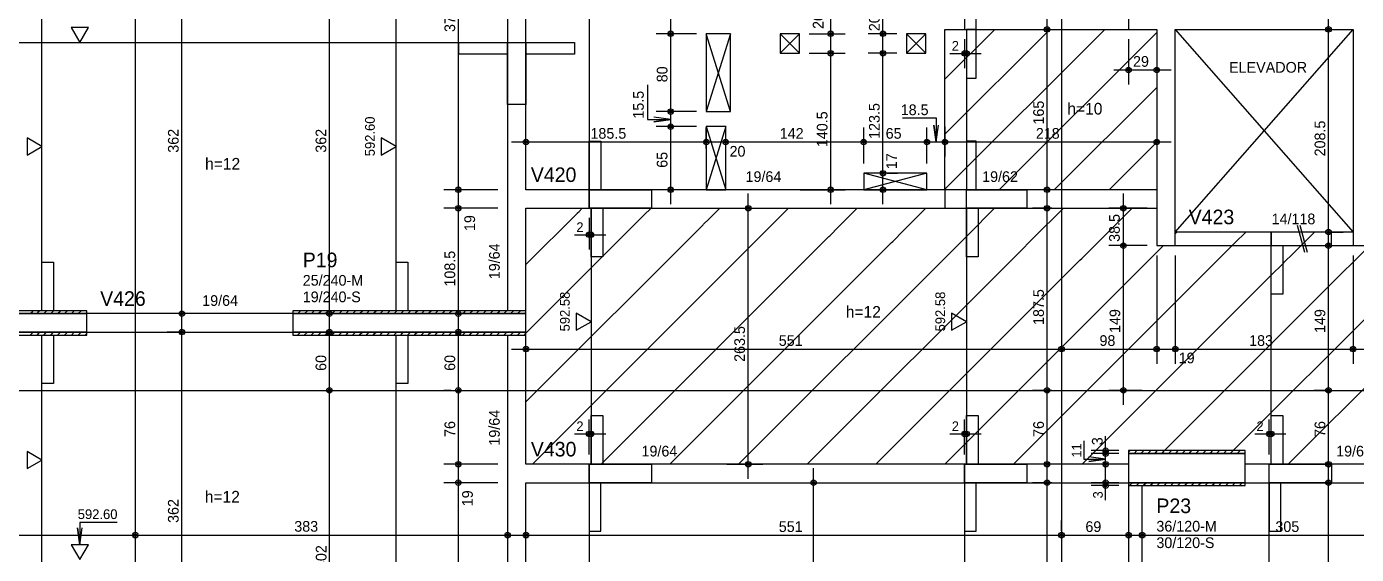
# Model space of a CAD drawing. Header units: metres. Extents: x 310 to 5592, y 1610 to 4022.
# Drawn here: x 1037 to 2405, y 2438 to 2982 of the extents above; entities that cross this region are included whole.
import ezdxf

# ---------------------------------------------------------------- set-up
doc = ezdxf.new("R2010")
doc.units = ezdxf.units.M
for name, color, linetype in [('MTH-224', 4, 'Continuous'), ('MTH-230', 1, 'Continuous'), ('MTH-COTAS7', 31, 'Continuous'), ('MTH-DIM-PILAR', 3, 'Continuous'), ('MTH-DIM-VIGA', 3, 'Continuous'), ('MTH-EIXO-214', 4, 'Continuous'), ('MTH-FACE-VIGA', 7, 'Continuous'), ('MTH-LINHA-SEÇÃO', 16, 'Continuous'), ('MTH-PILAR-SEGUE', 5, 'Continuous'), ('MTH-SIMB_COTA', 3, 'Continuous'), ('MTH-TIT1-VIGA', 5, 'Continuous'), ('MTH-TRACEJADO-216', 1, 'Continuous'), ('MTH-TXT', 4, 'Continuous'), ('MTH-TXT-NEGRITO', 5, 'Continuous'), ('MTH-TXT-NOTAS', 3, 'Continuous'), ('MTH-VIGA-INVERTIDA', 7, 'Continuous')]:
    doc.layers.add(name, color=color, linetype=linetype)

msp = doc.modelspace()

# ---------------------------------------------------------------- linework, layer by layer
at = {"layer": 'MTH-224', "linetype": 'Continuous'}
for points in [[(1082.560302, 2980.528979), (1091.393306, 2965.230509), (1100.22543, 2980.528979), (1082.560302, 2980.528979)], [(1037.096563, 2849.268351), (1052.395033, 2858.101354), (1037.096563, 2866.933478), (1037.096563, 2849.268351)], [(1401.640715, 2849.268351), (1416.939185, 2858.101354), (1401.640715, 2866.933478), (1401.640715, 2849.268351)], [(1602.21209, 2668.995559), (1617.51056, 2677.828562), (1602.21209, 2686.660687), (1602.21209, 2668.995559)], [(1988.475646, 2668.995559), (2003.774116, 2677.828562), (1988.475646, 2686.660687), (1988.475646, 2668.995559)], [(1037.096563, 2526.651687), (1052.395033, 2535.484691), (1037.096563, 2544.316815), (1037.096563, 2526.651687)], [(1082.560302, 2448.289964), (1091.393306, 2432.991494), (1100.22543, 2448.289964), (1082.560302, 2448.289964)]]:
    msp.add_lwpolyline(points, dxfattribs=at)
at = {"layer": 'MTH-230', "linetype": 'Continuous'}
for p, q in [((1761.01056, 2894.1355), (1736.01056, 2974.1355)), ((1761.01056, 2974.1355), (1736.01056, 2894.1355)), ((1832.011365, 2954.1355), (1812.011365, 2974.1355)), ((1832.011365, 2974.1355), (1812.011365, 2954.1355)), ((1962.011365, 2954.1355), (1942.011365, 2974.1355)), ((1962.011365, 2974.1355), (1942.011365, 2954.1355)), ((2218.511368, 2770.135472), (2401.511368, 2978.6355)), ((2218.511368, 2978.6355), (2401.511368, 2770.135472)), ((1756.01056, 2878.6355), (1736.01056, 2813.6355)), ((1736.01056, 2878.6355), (1756.01056, 2813.6355)), ((1963.012277, 2813.6355), (1898.01056, 2830.635501)), ((1963.012277, 2830.635501), (1898.01056, 2813.6355))]:
    msp.add_line(p, q, dxfattribs=at)
at = {"layer": 'MTH-COTAS7', "linetype": 'Continuous'}
for p, q in [((1480.939185, 2798.635501), (1480.939185, 3206.135501)), ((1196.416793, 2671.135501), (1196.416793, 3063.1355)), ((1348.322552, 2671.135501), (1348.322552, 3063.1355)), ((2086.713494, 2963.635492), (2086.713494, 3012.635497)), ((1699.377113, 2879.1355), (1699.377113, 2989.1355)), ((1864.039632, 2939.1355), (1864.039632, 2989.1355)), ((1917.724131, 2939.1355), (1917.724131, 2989.1355)), ((2086.713494, 2798.635501), (2086.713494, 2993.635492)), ((2376.242873, 2755.13551), (2376.242873, 2993.6355)), ((1726.01056, 2974.1355), (1684.377113, 2974.1355)), ((1842.011365, 2974.1355), (1879.039632, 2974.1355)), ((1932.011365, 2974.1355), (1902.724131, 2974.1355)), ((2376.413743, 2978.6355), (2391.242873, 2978.6355)), ((1864.039632, 2798.635501), (1864.039632, 2969.1355)), ((1917.724131, 2815.635501), (1917.724131, 2969.1355)), ((2001.774116, 2968.635492), (2001.774116, 2938.878151)), ((2003.774116, 2968.635492), (2003.774116, 2938.878151)), ((2170.511366, 2968.635492), (2170.511366, 2921.927565)), ((2199.511367, 2968.635497), (2199.511367, 2921.927565)), ((1842.011365, 2954.1355), (1879.039632, 2954.1355)), ((1842.011365, 2954.1355), (1879.039632, 2954.1355)), ((1932.011365, 2954.1355), (1902.724131, 2954.1355)), ((1932.011365, 2954.1355), (1902.724131, 2954.1355)), ((1986.774116, 2953.878151), (2018.774116, 2953.878151)), ((2155.511366, 2936.927565), (2214.511367, 2936.927565)), ((1699.377113, 2863.6355), (1699.377113, 2909.1355)), ((1726.01056, 2894.1355), (1684.377113, 2894.1355)), ((1726.01056, 2894.1355), (1684.377113, 2894.1355)), ((1699.377113, 2798.6355), (1699.377113, 2893.6355)), ((1550.51056, 2867.054335), (1550.51056, 2877.849414)), ((1726.01056, 2878.6355), (1684.377113, 2878.6355)), ((1726.01056, 2878.6355), (1684.377113, 2878.6355)), ((1736.01056, 2856.1355), (1736.01056, 2877.849414)), ((1736.01056, 2856.1355), (1736.01056, 2877.849414)), ((1756.01056, 2863.613104), (1756.01056, 2877.849414)), ((1756.01056, 2856.1355), (1756.01056, 2877.849414)), ((1898.01056, 2840.635501), (1898.01056, 2877.849414)), ((1898.01056, 2840.635501), (1898.01056, 2877.849414)), ((1963.012277, 2840.635501), (1963.012277, 2877.849414)), ((1963.012277, 2840.635501), (1963.012277, 2877.849414)), ((1981.511406, 2878.491579), (1981.511406, 2847.849414)), ((1535.51056, 2862.849414), (1751.01056, 2862.849414)), ((1721.01056, 2862.849414), (1771.01056, 2862.849414)), ((1741.01056, 2862.849414), (1913.01056, 2862.849414)), ((1883.01056, 2862.849414), (1978.012277, 2862.849414)), ((1948.012277, 2862.849414), (1996.511406, 2862.849414)), ((1966.511406, 2862.849414), (2214.511367, 2862.849414)), ((1981.511406, 2868.491579), (1981.511406, 2847.849414)), ((2199.511367, 2865.777597), (2199.511367, 2847.849414)), ((1917.724131, 2798.635501), (1917.724131, 2845.635501)), ((1480.939185, 2779.635501), (1480.939185, 2828.635501)), ((1922.724131, 2830.635501), (1902.724131, 2830.635501)), ((1922.061515, 2830.635501), (1932.724131, 2830.635501)), ((1521.51056, 2813.635501), (1465.939185, 2813.635501)), ((1521.51056, 2813.635501), (1465.939185, 2813.635501)), ((1480.939185, 2671.1355), (1480.939185, 2809.635501)), ((1726.01056, 2813.6355), (1684.377113, 2813.6355)), ((1779.1324, 2516.13677), (1779.1324, 2809.635501)), ((1832.731595, 2813.635501), (1879.039632, 2813.635501)), ((1920.340572, 2813.635501), (1932.724131, 2813.635501)), ((2105.338991, 2813.635501), (2071.713494, 2813.635501)), ((2086.713494, 2592.135465), (2086.713494, 2809.635501)), ((2165.238982, 2741.135506), (2165.238982, 2809.635501)), ((1521.51056, 2794.635501), (1465.939185, 2794.635501)), ((1521.51056, 2794.635501), (1465.939185, 2794.635501)), ((1781.169911, 2794.635501), (1794.1324, 2794.635501)), ((2091.511366, 2794.635501), (2071.713494, 2794.635501)), ((2189.511367, 2794.635501), (2150.238982, 2794.635501)), ((1615.51056, 2784.635501), (1615.51056, 2752.275238)), ((1617.51056, 2784.635501), (1617.51056, 2752.275238)), ((1600.51056, 2767.275238), (1632.51056, 2767.275238)), ((2165.238982, 2592.135465), (2165.238982, 2771.135506)), ((2374.563442, 2770.13551), (2391.242873, 2770.13551)), ((2376.242873, 2592.135465), (2376.242873, 2771.13551)), ((2189.511367, 2756.135506), (2150.238982, 2756.135506)), ((2189.511367, 2756.135506), (2150.238982, 2756.135506)), ((2375.05945, 2756.13551), (2391.242873, 2756.13551)), ((2199.511367, 2746.135506), (2199.511367, 2634.635497)), ((2199.511367, 2746.135506), (2199.511367, 2634.635497)), ((2218.511367, 2746.135506), (2218.511367, 2634.635497)), ((2218.511367, 2746.135506), (2218.511367, 2634.635497)), ((2401.511367, 2746.135506), (2401.511367, 2634.635497)), ((2401.511367, 2746.135506), (2401.511367, 2634.635497)), ((1194.510963, 2686.135501), (1181.416793, 2686.135501)), ((1196.416793, 2290.135499), (1196.416793, 2682.135501)), ((1320.51056, 2686.135501), (1363.322552, 2686.135501)), ((1348.322552, 2592.135465), (1348.322552, 2682.1355)), ((1490.815599, 2686.1355), (1465.939185, 2686.1355)), ((1480.939185, 2592.135465), (1480.939185, 2682.1355)), ((1194.510963, 2667.135501), (1181.416793, 2667.135501)), ((1320.51056, 2667.1355), (1363.322552, 2667.1355)), ((1486.595651, 2667.1355), (1465.939185, 2667.1355)), ((1535.51056, 2649.635497), (2116.511366, 2649.635497)), ((2086.511366, 2649.635497), (2214.511367, 2649.635497)), ((2184.511367, 2649.635497), (2233.511367, 2649.635497)), ((2203.511367, 2649.635497), (2416.511367, 2649.635497)), ((2386.511367, 2649.635497), (2432.511367, 2649.635497)), ((2402.511367, 2649.635497), (2615.511367, 2649.635497)), ((1348.322552, 2290.135499), (1348.322552, 2622.135465)), ((1480.939185, 2516.13677), (1480.939185, 2622.135465)), ((2086.713494, 2516.13677), (2086.713494, 2622.135465)), ((2376.242873, 2516.13677), (2376.242873, 2622.135465)), ((1332.846962, 2607.135465), (1363.322552, 2607.135465)), ((1332.846962, 2607.135465), (1363.322552, 2607.135465)), ((1473.518035, 2607.135465), (1465.939185, 2607.135465)), ((1473.518035, 2607.135465), (1465.939185, 2607.135465)), ((2091.511366, 2607.135465), (2071.713494, 2607.135465)), ((2091.511366, 2607.135465), (2071.713494, 2607.135465)), ((2184.432037, 2607.135465), (2150.238982, 2607.135465)), ((2376.821208, 2607.135465), (2361.242873, 2607.135465)), ((2376.821208, 2607.135465), (2361.242873, 2607.135465)), ((1615.51056, 2541.13677), (1615.51056, 2577.346098)), ((1617.51056, 2541.13677), (1617.51056, 2577.346098)), ((2001.774116, 2541.13677), (2001.774116, 2577.346098)), ((2003.774116, 2541.13677), (2003.774116, 2577.346098)), ((2315.334396, 2541.13677), (2315.334396, 2577.346098)), ((2317.334396, 2541.13677), (2317.334396, 2577.346098)), ((1600.51056, 2562.346098), (1632.51056, 2562.346098)), ((1986.774116, 2562.346098), (2018.774116, 2562.346098)), ((2146.928333, 2527.13677), (2146.928333, 2560.13677)), ((2300.334396, 2562.346098), (2332.334396, 2562.346098)), ((1480.939185, 2497.13677), (1480.939185, 2546.13677)), ((2160.511366, 2545.13677), (2131.928333, 2545.13677)), ((2146.928333, 2516.13677), (2146.928333, 2557.13677)), ((2160.511366, 2542.13677), (2131.928333, 2542.13677)), ((2160.511366, 2542.13677), (2131.928333, 2542.13677)), ((1521.51056, 2531.13677), (1465.939185, 2531.13677)), ((1521.51056, 2531.13677), (1465.939185, 2531.13677)), ((1480.939185, 2071.135503), (1480.939185, 2527.13677)), ((1757.282443, 2531.13677), (1794.1324, 2531.13677)), ((1846.41773, 2237.135493), (1846.41773, 2527.13677)), ((2091.511366, 2531.13677), (2071.713494, 2531.13677)), ((2086.713494, 2071.135503), (2086.713494, 2527.13677)), ((2160.511366, 2531.13677), (2131.928333, 2531.13677)), ((2146.928333, 2494.13677), (2146.928333, 2527.13677)), ((2383.511364, 2531.13677), (2361.242873, 2531.13677)), ((2376.242873, 2038.143101), (2376.242873, 2527.13677)), ((1521.51056, 2512.13677), (1465.939185, 2512.13677)), ((1521.51056, 2512.13677), (1465.939185, 2512.13677)), ((1846.946401, 2512.13677), (1861.41773, 2512.13677)), ((2091.511366, 2512.13677), (2071.713494, 2512.13677)), ((2160.511366, 2512.13677), (2131.928333, 2512.13677)), ((2160.511366, 2509.13677), (2131.928333, 2509.13677)), ((1148.511366, 2465.627718), (1148.511366, 2443.127822)), ((1148.511366, 2465.627718), (1148.511366, 2443.127822)), ((1550.51056, 2464.587547), (1550.51056, 2473.127822)), ((2101.511366, 2462.528287), (2101.511366, 2473.127822)), ((2101.511366, 2462.528287), (2101.511366, 2473.127822)), ((2184.511366, 2453.53622), (2184.511366, 2473.127822)), ((862.51137, 2458.127822), (1163.511366, 2458.127822)), ((1133.511366, 2458.127822), (1546.51056, 2458.127822)), ((1531.51056, 2452.343828), (1531.51056, 2443.127822)), ((1535.51056, 2458.127822), (2116.511366, 2458.127822)), ((2086.511366, 2458.127822), (2185.511366, 2458.127822)), ((2169.511366, 2458.127822), (2504.511361, 2458.127822)), ((2170.511366, 2456.346899), (2170.511366, 2443.127822))]:
    msp.add_line(p, q, dxfattribs=at)
for points in [[(1675.395459, 2921.535905), (1675.395459, 2885.918751), (1699.377113, 2885.918751), (1682.026828, 2883.634542), (1699.377113, 2885.918751), (1682.026828, 2888.202959)], [(1937.984075, 2887.712426), (1972.529724, 2887.712426), (1972.529724, 2862.849414), (1970.245515, 2880.199699), (1972.529724, 2862.849414), (1974.813932, 2880.199699)], [(2124.343171, 2555.050198), (2124.343171, 2536.388203), (2146.928333, 2536.388203), (2129.578048, 2534.103995), (2146.928333, 2536.388203), (2129.578048, 2538.672412)], [(1129.702122, 2471.26298), (1091.392866, 2471.26298), (1091.392866, 2448.289964), (1089.108658, 2465.640249), (1091.392866, 2448.289964), (1093.677075, 2465.640249)]]:
    msp.add_lwpolyline(points, dxfattribs=at)
at = {"layer": 'MTH-EIXO-214'}
for p, q in [((1148.511366, 3791.636556), (1148.511366, 1718.135501)), ((2101.511366, 3791.636556), (2101.511366, 1718.135501)), ((401.511366, 2607.135465), (5503.511366, 2607.135465))]:
    msp.add_line(p, q, dxfattribs=at)
at = {"layer": 'MTH-FACE-VIGA', "linetype": 'Continuous'}
for p, q in [((1040.305417, 2686.135503), (1042.606607, 2688.436693)), ((1042.606607, 2688.436693), (1043.305417, 2689.135503)), ((1047.376485, 2686.135503), (1049.767182, 2688.5262)), ((1049.767182, 2688.5262), (1050.376485, 2689.135503)), ((1054.447552, 2686.135503), (1056.927757, 2688.615707)), ((1056.927757, 2688.615707), (1057.447552, 2689.135503)), ((1061.51862, 2686.135503), (1064.088332, 2688.705215)), ((1064.088332, 2688.705215), (1064.51862, 2689.135503)), ((1068.589688, 2686.135503), (1071.248907, 2688.794722)), ((1071.248907, 2688.794722), (1071.589688, 2689.135503)), ((1075.660756, 2686.135503), (1078.409482, 2688.884229)), ((1078.409482, 2688.884229), (1078.660756, 2689.135503)), ((1082.731824, 2686.135503), (1085.570057, 2688.973736)), ((1085.570057, 2688.973736), (1085.731824, 2689.135503)), ((1089.802891, 2686.135503), (1092.730632, 2689.063243)), ((1092.730632, 2689.063243), (1092.802891, 2689.135503)), ((1096.873959, 2686.135503), (1098.511366, 2687.77291)), ((1310.51056, 2688.189215), (1311.456848, 2689.135503)), ((1315.527915, 2686.135503), (1315.591426, 2686.199013)), ((1315.591426, 2686.199013), (1318.527915, 2689.135503)), ((1322.598983, 2686.135503), (1322.752001, 2686.288521)), ((1322.752001, 2686.288521), (1325.598983, 2689.135503)), ((1329.670051, 2686.135503), (1329.912576, 2686.378028)), ((1329.912576, 2686.378028), (1332.670051, 2689.135503)), ((1336.741119, 2686.135503), (1337.073151, 2686.467535)), ((1337.073151, 2686.467535), (1339.741119, 2689.135503)), ((1343.812187, 2686.135503), (1344.233726, 2686.557042)), ((1344.233726, 2686.557042), (1346.812187, 2689.135503)), ((1350.883254, 2686.135503), (1351.394301, 2686.646549)), ((1351.394301, 2686.646549), (1353.883254, 2689.135503)), ((1357.954322, 2686.135503), (1358.554876, 2686.736057)), ((1358.554876, 2686.736057), (1360.954322, 2689.135503)), ((1365.02539, 2686.135503), (1365.715451, 2686.825564)), ((1365.715451, 2686.825564), (1368.02539, 2689.135503)), ((1372.096458, 2686.135503), (1372.876026, 2686.915071)), ((1372.876026, 2686.915071), (1375.096458, 2689.135503)), ((1379.167526, 2686.135503), (1380.036601, 2687.004578)), ((1380.036601, 2687.004578), (1382.167526, 2689.135503)), ((1386.238594, 2686.135503), (1387.197176, 2687.094085)), ((1387.197176, 2687.094085), (1389.238594, 2689.135503)), ((1393.309661, 2686.135503), (1394.357751, 2687.183592)), ((1394.357751, 2687.183592), (1396.309661, 2689.135503)), ((1400.380729, 2686.135503), (1401.518326, 2687.2731)), ((1401.518326, 2687.2731), (1403.380729, 2689.135503)), ((1407.451797, 2686.135503), (1408.678901, 2687.362607)), ((1408.678901, 2687.362607), (1410.451797, 2689.135503)), ((1414.522865, 2686.135503), (1415.839476, 2687.452114)), ((1415.839476, 2687.452114), (1417.522865, 2689.135503)), ((1421.593933, 2686.135503), (1423.000051, 2687.541621)), ((1423.000051, 2687.541621), (1424.593933, 2689.135503)), ((1428.665, 2686.135503), (1430.160626, 2687.631128)), ((1430.160626, 2687.631128), (1431.665, 2689.135503)), ((1435.736068, 2686.135503), (1437.321201, 2687.720636)), ((1437.321201, 2687.720636), (1438.736068, 2689.135503)), ((1442.807136, 2686.135503), (1444.481776, 2687.810143)), ((1444.481776, 2687.810143), (1445.807136, 2689.135503)), ((1449.878204, 2686.135503), (1451.642351, 2687.89965)), ((1451.642351, 2687.89965), (1452.878204, 2689.135503)), ((1456.949272, 2686.135503), (1458.802926, 2687.989157)), ((1458.802926, 2687.989157), (1459.949272, 2689.135503)), ((1464.020339, 2686.135503), (1465.963501, 2688.078664)), ((1465.963501, 2688.078664), (1467.020339, 2689.135503)), ((1471.091407, 2686.135503), (1473.124076, 2688.168172)), ((1473.124076, 2688.168172), (1474.091407, 2689.135503)), ((1478.162475, 2686.135503), (1480.284651, 2688.257679)), ((1480.284651, 2688.257679), (1481.162475, 2689.135503)), ((1485.233543, 2686.135503), (1487.445226, 2688.347186)), ((1487.445226, 2688.347186), (1488.233543, 2689.135503)), ((1492.304611, 2686.135503), (1494.605801, 2688.436693)), ((1494.605801, 2688.436693), (1495.304611, 2689.135503)), ((1499.375679, 2686.135503), (1501.766376, 2688.5262)), ((1501.766376, 2688.5262), (1502.375679, 2689.135503)), ((1506.446746, 2686.135503), (1508.926951, 2688.615707)), ((1508.926951, 2688.615707), (1509.446746, 2689.135503)), ((1513.517814, 2686.135503), (1516.087526, 2688.705215)), ((1516.087526, 2688.705215), (1516.517814, 2689.135503)), ((1520.588882, 2686.135503), (1523.248101, 2688.794722)), ((1523.248101, 2688.794722), (1523.588882, 2689.135503)), ((1527.65995, 2686.135503), (1530.408676, 2688.884229)), ((1530.408676, 2688.884229), (1530.65995, 2689.135503)), ((1534.731018, 2686.135503), (1537.569251, 2688.973736)), ((1537.569251, 2688.973736), (1537.731018, 2689.135503)), ((1541.802085, 2686.135503), (1544.729826, 2689.063243)), ((1544.729826, 2689.063243), (1544.802085, 2689.135503)), ((1548.873153, 2686.135503), (1550.51056, 2687.77291)), ((1040.305417, 2664.135503), (1042.606607, 2666.436693)), ((1042.606607, 2666.436693), (1043.305417, 2667.135503)), ((1047.376485, 2664.135503), (1049.767182, 2666.5262)), ((1049.767182, 2666.5262), (1050.376485, 2667.135503)), ((1054.447552, 2664.135503), (1056.927757, 2666.615707)), ((1056.927757, 2666.615707), (1057.447552, 2667.135503)), ((1061.51862, 2664.135503), (1064.088332, 2666.705215)), ((1064.088332, 2666.705215), (1064.51862, 2667.135503)), ((1068.589688, 2664.135503), (1071.248907, 2666.794722)), ((1071.248907, 2666.794722), (1071.589688, 2667.135503)), ((1075.660756, 2664.135503), (1078.409482, 2666.884229)), ((1078.409482, 2666.884229), (1078.660756, 2667.135503)), ((1082.731824, 2664.135503), (1085.570057, 2666.973736)), ((1085.570057, 2666.973736), (1085.731824, 2667.135503)), ((1089.802891, 2664.135503), (1092.730632, 2667.063243)), ((1092.730632, 2667.063243), (1092.802891, 2667.135503)), ((1096.873959, 2664.135503), (1098.511366, 2665.77291)), ((1310.51056, 2666.189215), (1311.456848, 2667.135503)), ((1315.527915, 2664.135503), (1315.591426, 2664.199013)), ((1315.591426, 2664.199013), (1318.527915, 2667.135503)), ((1322.598983, 2664.135503), (1322.752001, 2664.288521)), ((1322.752001, 2664.288521), (1325.598983, 2667.135503)), ((1329.670051, 2664.135503), (1329.912576, 2664.378028)), ((1329.912576, 2664.378028), (1332.670051, 2667.135503)), ((1336.741119, 2664.135503), (1337.073151, 2664.467535)), ((1337.073151, 2664.467535), (1339.741119, 2667.135503)), ((1343.812187, 2664.135503), (1344.233726, 2664.557042)), ((1344.233726, 2664.557042), (1346.812187, 2667.135503)), ((1350.883254, 2664.135503), (1351.394301, 2664.646549)), ((1351.394301, 2664.646549), (1353.883254, 2667.135503)), ((1357.954322, 2664.135503), (1358.554876, 2664.736057)), ((1358.554876, 2664.736057), (1360.954322, 2667.135503)), ((1365.02539, 2664.135503), (1365.715451, 2664.825564)), ((1365.715451, 2664.825564), (1368.02539, 2667.135503)), ((1372.096458, 2664.135503), (1372.876026, 2664.915071)), ((1372.876026, 2664.915071), (1375.096458, 2667.135503)), ((1379.167526, 2664.135503), (1380.036601, 2665.004578)), ((1380.036601, 2665.004578), (1382.167526, 2667.135503)), ((1386.238594, 2664.135503), (1387.197176, 2665.094085)), ((1387.197176, 2665.094085), (1389.238594, 2667.135503)), ((1393.309661, 2664.135503), (1394.357751, 2665.183592)), ((1394.357751, 2665.183592), (1396.309661, 2667.135503)), ((1400.380729, 2664.135503), (1401.518326, 2665.2731)), ((1401.518326, 2665.2731), (1403.380729, 2667.135503)), ((1407.451797, 2664.135503), (1408.678901, 2665.362607)), ((1408.678901, 2665.362607), (1410.451797, 2667.135503)), ((1414.522865, 2664.135503), (1415.839476, 2665.452114)), ((1415.839476, 2665.452114), (1417.522865, 2667.135503)), ((1421.593933, 2664.135503), (1423.000051, 2665.541621)), ((1423.000051, 2665.541621), (1424.593933, 2667.135503)), ((1428.665, 2664.135503), (1430.160626, 2665.631128)), ((1430.160626, 2665.631128), (1431.665, 2667.135503)), ((1435.736068, 2664.135503), (1437.321201, 2665.720636)), ((1437.321201, 2665.720636), (1438.736068, 2667.135503)), ((1442.807136, 2664.135503), (1444.481776, 2665.810143)), ((1444.481776, 2665.810143), (1445.807136, 2667.135503)), ((1449.878204, 2664.135503), (1451.642351, 2665.89965)), ((1451.642351, 2665.89965), (1452.878204, 2667.135503)), ((1456.949272, 2664.135503), (1458.802926, 2665.989157)), ((1458.802926, 2665.989157), (1459.949272, 2667.135503)), ((1464.020339, 2664.135503), (1465.963501, 2666.078664)), ((1465.963501, 2666.078664), (1467.020339, 2667.135503)), ((1471.091407, 2664.135503), (1473.124076, 2666.168172)), ((1473.124076, 2666.168172), (1474.091407, 2667.135503)), ((1478.162475, 2664.135503), (1480.284651, 2666.257679)), ((1480.284651, 2666.257679), (1481.162475, 2667.135503)), ((1485.233543, 2664.135503), (1487.445226, 2666.347186)), ((1487.445226, 2666.347186), (1488.233543, 2667.135503)), ((1492.304611, 2664.135503), (1494.605801, 2666.436693)), ((1494.605801, 2666.436693), (1495.304611, 2667.135503)), ((1499.375679, 2664.135503), (1501.766376, 2666.5262)), ((1501.766376, 2666.5262), (1502.375679, 2667.135503)), ((1506.446746, 2664.135503), (1508.926951, 2666.615707)), ((1508.926951, 2666.615707), (1509.446746, 2667.135503)), ((1513.517814, 2664.135503), (1516.087526, 2666.705215)), ((1516.087526, 2666.705215), (1516.517814, 2667.135503)), ((1520.588882, 2664.135503), (1523.248101, 2666.794722)), ((1523.248101, 2666.794722), (1523.588882, 2667.135503)), ((1527.65995, 2664.135503), (1530.408676, 2666.884229)), ((1530.408676, 2666.884229), (1530.65995, 2667.135503)), ((1534.731018, 2664.135503), (1537.569251, 2666.973736)), ((1537.569251, 2666.973736), (1537.731018, 2667.135503)), ((1541.802085, 2664.135503), (1544.729826, 2667.063243)), ((1544.729826, 2667.063243), (1544.802085, 2667.135503)), ((1548.873153, 2664.135503), (1550.51056, 2665.77291)), ((2170.511366, 2543.549246), (2172.09889, 2545.13677)), ((2176.31505, 2542.281862), (2179.169958, 2545.13677)), ((2183.567427, 2542.463171), (2186.241025, 2545.13677)), ((2190.819804, 2542.644481), (2193.312093, 2545.13677)), ((2198.072181, 2542.82579), (2200.383161, 2545.13677)), ((2205.324559, 2543.007099), (2207.454229, 2545.13677)), ((2212.576936, 2543.188409), (2214.525297, 2545.13677)), ((2219.829313, 2543.369718), (2221.596365, 2545.13677)), ((2227.08169, 2543.551028), (2228.667432, 2545.13677)), ((2234.334068, 2543.732337), (2235.7385, 2545.13677)), ((2241.586445, 2543.913647), (2242.809568, 2545.13677)), ((2248.838822, 2544.094956), (2249.880636, 2545.13677)), ((2256.091199, 2544.276265), (2256.951704, 2545.13677)), ((2263.343577, 2544.457575), (2264.022771, 2545.13677)), ((2270.595954, 2544.638884), (2271.093839, 2545.13677)), ((2277.848331, 2544.820194), (2278.164907, 2545.13677)), ((2285.100708, 2545.001503), (2285.235975, 2545.13677)), ((2176.169958, 2542.13677), (2176.31505, 2542.281862)), ((2183.241025, 2542.13677), (2183.567427, 2542.463171)), ((2190.312093, 2542.13677), (2190.819804, 2542.644481)), ((2197.383161, 2542.13677), (2198.072181, 2542.82579)), ((2204.454229, 2542.13677), (2205.324559, 2543.007099)), ((2211.525297, 2542.13677), (2212.576936, 2543.188409)), ((2218.596365, 2542.13677), (2219.829313, 2543.369718)), ((2225.667432, 2542.13677), (2227.08169, 2543.551028)), ((2232.7385, 2542.13677), (2234.334068, 2543.732337)), ((2239.809568, 2542.13677), (2241.586445, 2543.913647)), ((2246.880636, 2542.13677), (2248.838822, 2544.094956)), ((2253.951704, 2542.13677), (2256.091199, 2544.276265)), ((2261.022771, 2542.13677), (2263.343577, 2544.457575)), ((2268.093839, 2542.13677), (2270.595954, 2544.638884)), ((2275.164907, 2542.13677), (2277.848331, 2544.820194)), ((2282.235975, 2542.13677), (2285.100708, 2545.001503)), ((2289.307043, 2542.13677), (2290.511366, 2543.341093)), ((2171.454229, 2509.13677), (2171.478405, 2509.160946)), ((2171.478405, 2509.160946), (2174.454229, 2512.13677)), ((2178.525297, 2509.13677), (2178.730782, 2509.342255)), ((2178.730782, 2509.342255), (2181.525297, 2512.13677)), ((2185.596365, 2509.13677), (2185.983159, 2509.523564)), ((2185.983159, 2509.523564), (2188.596365, 2512.13677)), ((2192.667432, 2509.13677), (2193.235537, 2509.704874)), ((2193.235537, 2509.704874), (2195.667432, 2512.13677)), ((2199.7385, 2509.13677), (2200.487914, 2509.886183)), ((2200.487914, 2509.886183), (2202.7385, 2512.13677)), ((2206.809568, 2509.13677), (2207.740291, 2510.067493)), ((2207.740291, 2510.067493), (2209.809568, 2512.13677)), ((2213.880636, 2509.13677), (2214.992668, 2510.248802)), ((2214.992668, 2510.248802), (2216.880636, 2512.13677)), ((2220.951704, 2509.13677), (2222.245046, 2510.430112)), ((2222.245046, 2510.430112), (2223.951704, 2512.13677)), ((2228.022771, 2509.13677), (2229.497423, 2510.611421)), ((2229.497423, 2510.611421), (2231.022771, 2512.13677)), ((2235.093839, 2509.13677), (2236.7498, 2510.79273)), ((2236.7498, 2510.79273), (2238.093839, 2512.13677)), ((2242.164907, 2509.13677), (2244.002177, 2510.97404)), ((2244.002177, 2510.97404), (2245.164907, 2512.13677)), ((2249.235975, 2509.13677), (2251.254555, 2511.155349)), ((2251.254555, 2511.155349), (2252.235975, 2512.13677)), ((2256.307043, 2509.13677), (2258.506932, 2511.336659)), ((2258.506932, 2511.336659), (2259.307043, 2512.13677)), ((2263.37811, 2509.13677), (2265.759309, 2511.517968)), ((2265.759309, 2511.517968), (2266.37811, 2512.13677)), ((2270.449178, 2509.13677), (2273.011686, 2511.699278)), ((2273.011686, 2511.699278), (2273.449178, 2512.13677)), ((2277.520246, 2509.13677), (2280.264064, 2511.880587)), ((2280.264064, 2511.880587), (2280.520246, 2512.13677)), ((2284.591314, 2509.13677), (2287.516441, 2512.061896)), ((2287.516441, 2512.061896), (2287.591314, 2512.13677))]:
    msp.add_line(p, q, dxfattribs=at)
for points in [[(1531.51056, 3191.135501), (1531.51056, 2804.135501)], [(1550.51056, 2813.635501), (1550.51056, 3191.135501)], [(1761.01056, 2894.1355), (1761.01056, 2974.1355), (1736.01056, 2974.1355), (1736.01056, 2894.1355), (1761.01056, 2894.1355)], [(1832.011365, 2954.1355), (1832.011365, 2974.1355), (1812.011365, 2974.1355), (1812.011365, 2954.1355), (1832.011365, 2954.1355)], [(1962.011365, 2954.1355), (1962.011365, 2974.1355), (1942.011365, 2974.1355), (1942.011365, 2954.1355), (1962.011365, 2954.1355)], [(1756.01056, 2878.6355), (1736.01056, 2878.6355), (1736.01056, 2813.6355), (1756.01056, 2813.6355), (1756.01056, 2878.6355)], [(1963.012277, 2813.6355), (1963.012277, 2830.635501), (1898.01056, 2830.635501), (1898.01056, 2813.6355), (1963.012277, 2813.6355)], [(2199.511367, 2813.635501), (1550.51056, 2813.635501)], [(1531.51056, 2804.135501), (1531.51056, 2689.135503)], [(1550.51056, 2686.1355), (1550.51056, 2794.635501)], [(1550.51056, 2794.635501), (2199.511367, 2794.635501)], [(2401.511367, 2770.13551), (2218.511367, 2770.13551)], [(2218.511365, 2756.13551), (2401.511367, 2756.13551)], [(1098.511366, 2689.135503), (858.511366, 2689.135503), (858.511366, 2686.135503), (1098.511366, 2686.135503), (1098.511366, 2689.135503)], [(1310.51056, 2686.135501), (1098.511366, 2686.135501)], [(1550.51056, 2689.135503), (1310.51056, 2689.135503), (1310.51056, 2686.135503), (1550.51056, 2686.135503), (1550.51056, 2689.135503)], [(1098.511366, 2667.135503), (858.511366, 2667.135503), (858.511366, 2664.135503), (1098.511366, 2664.135503), (1098.511366, 2667.135503)], [(1098.511366, 2667.135501), (1310.51056, 2667.135501)], [(1550.51056, 2667.135503), (1310.51056, 2667.135503), (1310.51056, 2664.135503), (1550.51056, 2664.135503), (1550.51056, 2667.135503)], [(1531.51056, 2664.1355), (1531.51056, 2521.63677)], [(1550.51056, 2531.13677), (1550.51056, 2667.1355)], [(2290.511366, 2545.13677), (2170.511366, 2545.13677), (2170.511366, 2542.13677), (2290.511366, 2542.13677), (2290.511366, 2545.13677)], [(1531.51056, 2521.63677), (1531.51056, 2086.135501)], [(2170.511366, 2531.13677), (1550.51056, 2531.13677)], [(2496.511361, 2531.13677), (2290.511366, 2531.13677)], [(1550.51056, 2512.13677), (2170.511366, 2512.13677)], [(1550.51056, 2086.135501), (1550.51056, 2512.13677)], [(2170.511366, 2512.13677), (2170.511366, 2086.135503)], [(2290.511366, 2512.13677), (2170.511366, 2512.13677), (2170.511366, 2509.13677), (2290.511366, 2509.13677), (2290.511366, 2512.13677)], [(2184.511366, 2086.135503), (2184.511366, 2509.13677)], [(2290.511366, 2512.13677), (2489.511361, 2512.13677)]]:
    msp.add_lwpolyline(points, dxfattribs=at)
at = {"layer": 'MTH-LINHA-SEÇÃO', "linetype": 'Continuous'}
for p, q in [((2001.774116, 3442.635501), (2001.774116, 2978.635492)), ((1052.395033, 2689.135503), (1052.395033, 3386.135501)), ((1416.939185, 2689.1355), (1416.939185, 3286.135499)), ((1615.51056, 3101.135499), (1615.51056, 2794.635501)), ((2003.774116, 2978.635492), (2003.774116, 2813.635501)), ((858.51137, 2965.230509), (1600.51056, 2965.230509)), ((1617.51056, 2794.635501), (1617.51056, 2531.13677)), ((2003.774116, 2794.635501), (2003.774116, 2531.13677)), ((2317.334396, 2531.13677), (2317.334396, 2770.13551)), ((2343.924355, 2777.028929), (2351.498092, 2749.306193)), ((2346.639468, 2777.17183), (2354.213206, 2749.449094)), ((1052.395033, 1967.135501), (1052.395033, 2664.135503)), ((1416.939185, 2067.135503), (1416.939185, 2664.135503)), ((1615.51056, 2531.13677), (1615.51056, 2252.1355)), ((2001.774116, 2531.13677), (2001.774116, 2067.135503)), ((2315.334396, 2034.142044), (2315.334396, 2531.13677))]:
    msp.add_line(p, q, dxfattribs=at)
for points in [[(2001.774116, 3028.635492), (2001.774116, 2978.635492), (2013.774116, 2978.635492), (2013.774116, 3028.635492), (2001.774116, 3028.635492)], [(2003.774116, 2978.635492), (2003.774116, 2928.635492), (2013.774116, 2928.635492), (2013.774116, 2978.635492), (2003.774116, 2978.635492)], [(1481.51056, 2965.230509), (1531.51056, 2965.230509), (1531.51056, 2953.230509), (1481.51056, 2953.230509), (1481.51056, 2965.230509)], [(1531.51056, 2965.230509), (1550.51056, 2965.230509), (1550.51056, 2901.230509), (1531.51056, 2901.230509), (1531.51056, 2965.230509)], [(1550.51056, 2965.230509), (1600.51056, 2965.230509), (1600.51056, 2953.230509), (1550.51056, 2953.230509), (1550.51056, 2965.230509)], [(1615.51056, 2813.635501), (1615.51056, 2863.635501), (1627.51056, 2863.635501), (1627.51056, 2813.635501), (1615.51056, 2813.635501)], [(2003.774116, 2863.635501), (2003.774116, 2813.635501), (2013.774116, 2813.635501), (2013.774116, 2863.635501), (2003.774116, 2863.635501)], [(1615.51056, 2794.635501), (1615.51056, 2813.635501), (1679.51056, 2813.635501), (1679.51056, 2794.635501), (1615.51056, 2794.635501)], [(2003.774116, 2794.635501), (2003.774116, 2813.635501), (2065.774116, 2813.635501), (2065.774116, 2794.635501), (2003.774116, 2794.635501)], [(1617.51056, 2744.635501), (1617.51056, 2794.635501), (1629.51056, 2794.635501), (1629.51056, 2744.635501), (1617.51056, 2744.635501)], [(2003.774116, 2744.635501), (2003.774116, 2794.635501), (2015.774116, 2794.635501), (2015.774116, 2744.635501), (2003.774116, 2744.635501)], [(2379.334396, 2770.13551), (2317.334396, 2770.13551), (2317.334396, 2756.13551), (2379.334396, 2756.13551), (2379.334396, 2770.13551)], [(2317.334396, 2706.13551), (2317.334396, 2756.13551), (2329.334396, 2756.13551), (2329.334396, 2706.13551), (2317.334396, 2706.13551)], [(1052.395033, 2689.135503), (1052.395033, 2739.135503), (1064.395033, 2739.135503), (1064.395033, 2689.135503), (1052.395033, 2689.135503)], [(1416.939185, 2689.135503), (1416.939185, 2739.135503), (1428.939185, 2739.135503), (1428.939185, 2689.135503), (1416.939185, 2689.135503)], [(1052.395033, 2614.135503), (1052.395033, 2664.135503), (1064.395033, 2664.135503), (1064.395033, 2614.135503), (1052.395033, 2614.135503)], [(1416.939185, 2614.1355), (1416.939185, 2664.1355), (1428.939185, 2664.1355), (1428.939185, 2614.1355), (1416.939185, 2614.1355)], [(1617.51056, 2531.13677), (1617.51056, 2581.13677), (1629.51056, 2581.13677), (1629.51056, 2531.13677), (1617.51056, 2531.13677)], [(2003.774116, 2531.13677), (2003.774116, 2581.13677), (2015.774116, 2581.13677), (2015.774116, 2531.13677), (2003.774116, 2531.13677)], [(2317.334396, 2531.13677), (2317.334396, 2581.13677), (2329.334396, 2581.13677), (2329.334396, 2531.13677), (2317.334396, 2531.13677)], [(1615.51056, 2512.13677), (1615.51056, 2531.13677), (1679.51056, 2531.13677), (1679.51056, 2512.13677), (1615.51056, 2512.13677)], [(2001.774116, 2512.13677), (2001.774116, 2531.13677), (2065.774116, 2531.13677), (2065.774116, 2512.13677), (2001.774116, 2512.13677)], [(2315.334396, 2512.13677), (2315.334396, 2531.13677), (2379.334396, 2531.13677), (2379.334396, 2512.13677), (2315.334396, 2512.13677)], [(1615.51056, 2512.13677), (1615.51056, 2462.13677), (1627.51056, 2462.13677), (1627.51056, 2512.13677), (1615.51056, 2512.13677)], [(2001.774116, 2512.13677), (2001.774116, 2462.13677), (2013.774116, 2462.13677), (2013.774116, 2512.13677), (2001.774116, 2512.13677)], [(2315.334396, 2512.13677), (2315.334396, 2462.13677), (2327.334396, 2462.13677), (2327.334396, 2512.13677), (2315.334396, 2512.13677)]]:
    msp.add_lwpolyline(points, dxfattribs=at)
at = {"layer": 'MTH-PILAR-SEGUE', "linetype": 'Continuous'}
for points in [[(2199.511367, 2756.135506), (2218.511367, 2756.135506), (2218.511367, 2978.6355), (2401.511367, 2978.6355), (2401.511367, 2756.135506), (2417.511367, 2756.135506), (2417.511367, 2978.635504), (2600.511367, 2978.635504), (2600.511367, 2699.635497), (2619.511367, 2699.635497), (2619.511367, 2997.635497), (2170.511366, 2997.635497), (2170.511366, 2978.635497), (2199.511367, 2978.635497), (2199.511367, 2756.135506)], [(1098.511366, 2667.135503), (1098.511366, 2686.135503), (858.511366, 2686.135503), (858.511366, 2667.135503), (1098.511366, 2667.135503)], [(1550.51056, 2667.1355), (1550.51056, 2686.1355), (1310.51056, 2686.1355), (1310.51056, 2667.1355), (1550.51056, 2667.1355)], [(2290.511366, 2512.13677), (2290.511366, 2542.13677), (2170.511366, 2542.13677), (2170.511366, 2512.13677), (2290.511366, 2512.13677)]]:
    msp.add_lwpolyline(points, dxfattribs=at)
at = {"layer": 'MTH-SIMB_COTA', "linetype": 'Continuous'}
for centre, radius in [((1699.377113, 2974.1355), 2.8), ((1699.377113, 2974.1355), 1.4), ((1864.039632, 2974.1355), 2.8), ((1864.039632, 2974.1355), 1.4), ((1917.724131, 2974.1355), 2.8), ((1917.724131, 2974.1355), 1.4), ((2086.713494, 2978.635492), 2.8), ((2086.713494, 2978.635492), 2.8), ((2086.713494, 2978.635492), 1.4), ((2086.713494, 2978.635492), 1.4), ((2376.242873, 2978.6355), 2.8), ((2376.242873, 2978.6355), 1.4), ((1864.039632, 2954.1355), 2.8), ((1864.039632, 2954.1355), 2.8), ((1864.039632, 2954.1355), 1.4), ((1864.039632, 2954.1355), 1.4), ((1917.724131, 2954.1355), 2.8), ((1917.724131, 2954.1355), 2.8), ((1917.724131, 2954.1355), 1.4), ((1917.724131, 2954.1355), 1.4), ((2001.774116, 2953.878151), 2.8), ((2003.774116, 2953.878151), 2.8), ((2001.774116, 2953.878151), 1.4), ((2003.774116, 2953.878151), 1.4), ((2170.511366, 2936.927565), 2.8), ((2170.511366, 2936.927565), 1.4), ((2199.511367, 2936.927565), 2.8), ((2199.511367, 2936.927565), 1.4), ((1699.377113, 2894.1355), 2.8), ((1699.377113, 2894.1355), 2.8), ((1699.377113, 2894.1355), 1.4), ((1699.377113, 2894.1355), 1.4), ((1699.377113, 2878.6355), 2.8), ((1699.377113, 2878.6355), 2.8), ((1699.377113, 2878.6355), 1.4), ((1699.377113, 2878.6355), 1.4), ((1550.51056, 2862.849414), 2.8), ((1550.51056, 2862.849414), 1.4), ((1736.01056, 2862.849414), 2.8), ((1736.01056, 2862.849414), 2.8), ((1736.01056, 2862.849414), 1.4), ((1736.01056, 2862.849414), 1.4), ((1756.01056, 2862.849414), 2.8), ((1756.01056, 2862.849414), 2.8), ((1756.01056, 2862.849414), 1.4), ((1756.01056, 2862.849414), 1.4), ((1898.01056, 2862.849414), 2.8), ((1898.01056, 2862.849414), 2.8), ((1898.01056, 2862.849414), 1.4), ((1898.01056, 2862.849414), 1.4), ((1963.012277, 2862.849414), 2.8), ((1963.012277, 2862.849414), 2.8), ((1963.012277, 2862.849414), 1.4), ((1963.012277, 2862.849414), 1.4), ((1981.511406, 2862.849414), 2.8), ((1981.511406, 2862.849414), 2.8), ((1981.511406, 2862.849414), 1.4), ((1981.511406, 2862.849414), 1.4), ((2199.511367, 2862.849414), 2.8), ((2199.511367, 2862.849414), 1.4), ((1917.724131, 2830.635501), 2.8), ((1917.724131, 2830.635501), 2.8), ((1917.724131, 2830.635501), 1.4), ((1917.724131, 2830.635501), 1.4), ((1480.939185, 2813.635501), 2.8), ((1480.939185, 2813.635501), 2.8), ((1480.939185, 2813.635501), 1.4), ((1480.939185, 2813.635501), 1.4), ((1699.377113, 2813.6355), 2.8), ((1699.377113, 2813.6355), 1.4), ((1864.039632, 2813.635501), 2.8), ((1864.039632, 2813.635501), 1.4), ((1917.724131, 2813.635501), 2.8), ((1917.724131, 2813.635501), 1.4), ((2086.713494, 2813.635501), 2.8), ((2086.713494, 2813.635501), 1.4), ((1480.939185, 2794.635501), 2.8), ((1480.939185, 2794.635501), 2.8), ((1480.939185, 2794.635501), 1.4), ((1480.939185, 2794.635501), 1.4), ((1779.1324, 2794.635501), 2.8), ((1779.1324, 2794.635501), 1.4), ((2086.713494, 2794.635501), 2.8), ((2086.713494, 2794.635501), 1.4), ((2165.238982, 2794.635501), 2.8), ((2165.238982, 2794.635501), 1.4), ((1615.51056, 2767.275238), 2.8), ((1615.51056, 2767.275238), 1.4), ((1617.51056, 2767.275238), 2.8), ((1617.51056, 2767.275238), 1.4), ((2376.242873, 2770.13551), 2.8), ((2376.242873, 2770.13551), 1.4), ((2165.238982, 2756.135506), 2.8), ((2165.238982, 2756.135506), 2.8), ((2165.238982, 2756.135506), 1.4), ((2165.238982, 2756.135506), 1.4), ((2376.242873, 2756.13551), 2.8), ((2376.242873, 2756.13551), 1.4), ((1196.416793, 2686.135501), 2.8), ((1196.416793, 2686.135501), 1.4), ((1348.322552, 2686.135501), 2.8), ((1348.322552, 2686.135501), 1.4), ((1480.939185, 2686.1355), 2.8), ((1480.939185, 2686.1355), 1.4), ((1196.416793, 2667.135501), 2.8), ((1196.416793, 2667.135501), 1.4), ((1348.322552, 2667.1355), 2.8), ((1348.322552, 2667.1355), 1.4), ((1480.939185, 2667.1355), 2.8), ((1480.939185, 2667.1355), 1.4), ((1550.51056, 2649.635497), 2.8), ((1550.51056, 2649.635497), 1.4), ((2101.511366, 2649.635497), 2.8), ((2101.511366, 2649.635497), 2.8), ((2101.511366, 2649.635497), 1.4), ((2101.511366, 2649.635497), 1.4), ((2199.511367, 2649.635497), 2.8), ((2199.511367, 2649.635497), 2.8), ((2199.511367, 2649.635497), 1.4), ((2199.511367, 2649.635497), 1.4), ((2218.511367, 2649.635497), 2.8), ((2218.511367, 2649.635497), 2.8), ((2218.511367, 2649.635497), 1.4), ((2218.511367, 2649.635497), 1.4), ((2401.511367, 2649.635497), 2.8), ((2401.511367, 2649.635497), 2.8), ((2401.511367, 2649.635497), 1.4), ((2401.511367, 2649.635497), 1.4), ((1348.322552, 2607.135465), 2.8), ((1348.322552, 2607.135465), 2.8), ((1348.322552, 2607.135465), 1.4), ((1348.322552, 2607.135465), 1.4), ((1480.939185, 2607.135465), 2.8), ((1480.939185, 2607.135465), 2.8), ((1480.939185, 2607.135465), 1.4), ((1480.939185, 2607.135465), 1.4), ((2086.713494, 2607.135465), 2.8), ((2086.713494, 2607.135465), 2.8), ((2086.713494, 2607.135465), 1.4), ((2086.713494, 2607.135465), 1.4), ((2165.238982, 2607.135465), 2.8), ((2165.238982, 2607.135465), 1.4), ((2376.242873, 2607.135465), 2.8), ((2376.242873, 2607.135465), 2.8), ((2376.242873, 2607.135465), 1.4), ((2376.242873, 2607.135465), 1.4), ((1615.51056, 2562.346098), 2.8), ((1615.51056, 2562.346098), 1.4), ((1617.51056, 2562.346098), 2.8), ((1617.51056, 2562.346098), 1.4), ((2001.774116, 2562.346098), 2.8), ((2001.774116, 2562.346098), 1.4), ((2003.774116, 2562.346098), 2.8), ((2003.774116, 2562.346098), 1.4), ((2315.334396, 2562.346098), 2.8), ((2315.334396, 2562.346098), 1.4), ((2317.334396, 2562.346098), 2.8), ((2317.334396, 2562.346098), 1.4), ((2146.928333, 2545.13677), 2.8), ((2146.928333, 2545.13677), 1.4), ((1480.939185, 2531.13677), 2.8), ((1480.939185, 2531.13677), 2.8), ((1480.939185, 2531.13677), 1.4), ((1480.939185, 2531.13677), 1.4), ((1779.1324, 2531.13677), 2.8), ((1779.1324, 2531.13677), 1.4), ((2086.713494, 2531.13677), 2.8), ((2086.713494, 2531.13677), 1.4), ((2146.928333, 2542.13677), 2.8), ((2146.928333, 2542.13677), 2.8), ((2146.928333, 2531.13677), 2.8), ((2146.928333, 2542.13677), 1.4), ((2146.928333, 2542.13677), 1.4), ((2146.928333, 2531.13677), 1.4), ((2376.242873, 2531.13677), 2.8), ((2376.242873, 2531.13677), 1.4), ((1480.939185, 2512.13677), 2.8), ((1480.939185, 2512.13677), 2.8), ((1480.939185, 2512.13677), 1.4), ((1480.939185, 2512.13677), 1.4), ((1846.41773, 2512.13677), 2.8), ((1846.41773, 2512.13677), 1.4), ((2086.713494, 2512.13677), 2.8), ((2086.713494, 2512.13677), 1.4), ((2146.928333, 2512.13677), 2.8), ((2146.928333, 2509.13677), 2.8), ((2146.928333, 2512.13677), 1.4), ((2146.928333, 2509.13677), 1.4), ((2376.242873, 2512.13677), 2.8), ((2376.242873, 2512.13677), 1.4), ((1148.511366, 2458.127822), 2.8), ((1148.511366, 2458.127822), 2.8), ((1148.511366, 2458.127822), 1.4), ((1148.511366, 2458.127822), 1.4), ((1531.51056, 2458.127822), 2.8), ((1531.51056, 2458.127822), 1.4), ((1550.51056, 2458.127822), 2.8), ((1550.51056, 2458.127822), 1.4), ((2101.511366, 2458.127822), 2.8), ((2101.511366, 2458.127822), 2.8), ((2101.511366, 2458.127822), 1.4), ((2101.511366, 2458.127822), 1.4), ((2170.511366, 2458.127822), 2.8), ((2170.511366, 2458.127822), 1.4), ((2184.511366, 2458.127822), 2.8), ((2184.511366, 2458.127822), 1.4)]:
    msp.add_circle(centre, radius, dxfattribs=at)
at = {"layer": 'MTH-TRACEJADO-216'}
for p, q in [((1981.511406, 2814.168694), (2145.97821, 2978.635497)), ((1981.511406, 2870.737236), (2089.409667, 2978.635497)), ((1981.511406, 2927.305779), (2032.841125, 2978.635497)), ((1981.511406, 2813.635501), (1981.511406, 2978.635492)), ((1981.511406, 2978.635492), (2170.511366, 2978.635492)), ((2037.546755, 2813.635501), (2199.511367, 2975.600113)), ((2094.115298, 2813.635501), (2199.511367, 2919.03157)), ((2150.68384, 2813.635501), (2199.511367, 2862.463028)), ((1603.619712, 2789.83039), (1605.181628, 2791.392306)), ((1605.181628, 2791.392306), (1608.424822, 2794.635501)), ((1671.932513, 2787.432513), (1679.135501, 2794.635501)), ((1738.683399, 2783.472721), (1749.846179, 2794.635501)), ((1805.434284, 2779.512928), (1820.556857, 2794.635501)), ((1872.185169, 2775.553135), (1891.267535, 2794.635501)), ((1938.936055, 2771.593342), (1961.978213, 2794.635501)), ((2005.68694, 2767.633549), (2032.688891, 2794.635501)), ((2072.437825, 2763.673757), (2103.399569, 2794.635501)), ((2139.188711, 2759.713964), (2174.110247, 2794.635501)), ((1550.51056, 2736.721239), (1603.449979, 2789.660657)), ((1550.51056, 2666.01056), (1668.086599, 2783.586599)), ((1603.449979, 2789.660657), (1603.619712, 2789.83039)), ((1668.086599, 2783.586599), (1668.463569, 2783.963569)), ((1668.463569, 2783.963569), (1671.932513, 2787.432513)), ((1732.72322, 2777.512542), (1733.307427, 2778.096749)), ((1733.307427, 2778.096749), (1738.683399, 2783.472721)), ((1798.151284, 2772.229928), (1805.434284, 2779.512928)), ((1550.51056, 2595.299882), (1732.72322, 2777.512542)), ((1557.058126, 2531.13677), (1797.35984, 2771.438484)), ((1627.768804, 2531.13677), (1861.996461, 2765.364426)), ((1797.35984, 2771.438484), (1798.151284, 2772.229928)), ((1861.996461, 2765.364426), (1862.995141, 2766.363107)), ((1862.995141, 2766.363107), (1872.185169, 2775.553135)), ((1927.838998, 2760.496286), (1938.936055, 2771.593342)), ((1992.682856, 2754.629465), (2005.68694, 2767.633549)), ((2218.511401, 2768.325976), (2220.039007, 2769.853582)), ((2220.039007, 2769.853582), (2220.320935, 2770.13551)), ((2279.732881, 2758.836778), (2291.031613, 2770.13551)), ((2339.426755, 2747.819974), (2361.742291, 2770.13551)), ((2399.120629, 2736.803169), (2432.452969, 2770.13551)), ((1698.479482, 2531.13677), (1926.633081, 2759.290369)), ((1769.19016, 2531.13677), (1991.269702, 2753.216311)), ((1926.633081, 2759.290369), (1927.838998, 2760.496286)), ((1991.269702, 2753.216311), (1992.682856, 2754.629465)), ((2057.526713, 2748.762644), (2072.437825, 2763.673757)), ((2122.37057, 2742.895823), (2139.188711, 2759.713964)), ((2187.214427, 2737.029002), (2205.479968, 2755.294543)), ((2205.479968, 2755.294543), (2206.320931, 2756.135506)), ((2269.491375, 2748.595272), (2279.732881, 2758.836778)), ((1839.900838, 2531.13677), (2055.906322, 2747.142253)), ((1910.611516, 2531.13677), (2120.542942, 2741.068196)), ((2055.906322, 2747.142253), (2057.526713, 2748.762644)), ((2120.542942, 2741.068196), (2122.37057, 2742.895823)), ((2185.179563, 2734.994138), (2187.214427, 2737.029002)), ((2252.058285, 2731.162182), (2267.45807, 2746.561967)), ((2267.45807, 2746.561967), (2269.491375, 2748.595272)), ((2316.902142, 2725.295361), (2329.436171, 2737.82939)), ((2329.436171, 2737.82939), (2331.091098, 2739.484316)), ((2331.091098, 2739.484316), (2339.426755, 2747.819974)), ((2392.69082, 2730.373361), (2399.120629, 2736.803169)), ((1981.322195, 2531.13677), (2185.179563, 2734.994138)), ((2052.032873, 2531.13677), (2249.816183, 2728.92008)), ((2249.816183, 2728.92008), (2252.058285, 2731.162182)), ((2314.452804, 2722.846023), (2316.902142, 2725.295361)), ((2381.745999, 2719.42854), (2391.414272, 2729.096813)), ((2391.414272, 2729.096813), (2392.69082, 2730.373361)), ((2122.743551, 2531.13677), (2314.452804, 2722.846023)), ((2204.454229, 2542.13677), (2379.089424, 2716.771965)), ((2275.164907, 2542.13677), (2443.726045, 2710.697907)), ((2379.089424, 2716.771965), (2381.745999, 2719.42854)), ((2334.875585, 2531.13677), (2508.362665, 2704.62385))]:
    msp.add_line(p, q, dxfattribs=at)
at = {"layer": 'MTH-VIGA-INVERTIDA'}
msp.add_line((1981.511406, 2813.635501), (1981.511406, 2794.635501), dxfattribs=at)

# ---------------------------------------------------------------- texts
at = {"layer": 'MTH-COTAS7', "linetype": 'Continuous'}
for s, height, p in [('377.5', 11, (1477.639185, 2975.985501)), ('20', 11, (1856.640876, 2979.139024)), ('20', 11, (1914.424131, 2976.842893)), ('80', 11, (1696.077113, 2924.2355)), ('15.5', 11, (1671.693819, 2886.81236)), ('123.5', 11, (1914.424131, 2865.9855)), ('165', 11, (2083.413494, 2880.735496)), ('140.5', 11, (1860.739632, 2857.4855)), ('362', 11, (1193.116793, 2851.7355)), ('362', 11, (1345.022552, 2851.7355)), ('208.5', 11, (2372.942873, 2847.985505)), ('65', 11, (1696.077113, 2836.2355)), ('17', 11, (1932.234064, 2834.762614)), ('19', 11, (1498.10638, 2771.139601)), ('38.5', 11, (2161.48284, 2760.012831)), ('108.5', 11, (1477.639185, 2713.9855)), ('187.5', 11, (2083.413494, 2674.485483)), ('149', 11, (2161.938982, 2666.235486)), ('149', 11, (2372.942873, 2666.235488)), ('263.5', 11, (1775.8324, 2636.486135)), ('60', 11, (1345.022552, 2627.235483)), ('60', 11, (1477.639185, 2627.235483)), ('76', 11, (1477.639185, 2559.236118)), ('76', 11, (2083.413494, 2559.236118)), ('76', 11, (2372.942873, 2559.236118)), ('11', 9.9, (2122.027748, 2538.003233)), ('3', 11, (2143.788272, 2550.738754)), ('362', 11, (1193.116793, 2470.7355)), ('19', 11, (1495.812365, 2487.868044)), ('3', 9.9, (2143.958333, 2495.936773)), ('302', 11, (1345.25095, 2423.263092))]:
    msp.add_text(s, height=height, rotation=90, dxfattribs=at).set_placement(p)
for s, height, p in [('2', 9.9, (1988.57412, 2956.848151)), ('29', 11, (2175.111367, 2940.227565)), ('18.5', 11, (1936.107209, 2890.408607)), ('185.5', 11, (1616.86056, 2866.149414)), ('142', 11, (1811.61056, 2866.149414)), ('65', 11, (1920.611419, 2866.149414)), ('218', 11, (2075.111387, 2866.149414)), ('20', 11, (1759.962913, 2847.710704)), ('2', 9.9, (1602.310564, 2770.245238)), ('551', 11, (1810.610963, 2652.935497)), ('98', 11, (2140.611367, 2652.935497)), ('183', 11, (2294.611367, 2652.935497)), ('19', 11, (2222.100796, 2635.020062)), ('2', 9.9, (1602.310564, 2565.316098)), ('2', 9.9, (1988.57412, 2565.316098)), ('2', 9.9, (2302.134399, 2565.316098)), ('383', 11, (1312.096045, 2461.678121)), ('551', 11, (1810.610963, 2461.427822)), ('69', 11, (2126.111366, 2461.427822)), ('305', 11, (2321.611364, 2461.427822))]:
    msp.add_text(s, height=height, dxfattribs=at).set_placement(p)
at = {"layer": 'MTH-DIM-PILAR', "linetype": 'Continuous'}
for s, p in [('25/240-M', (1320.821223, 2714.910087)), ('19/240-S', (1320.821223, 2697.910087)), ('36/120-M', (2199.164428, 2461.871519)), ('30/120-S', (2199.164428, 2444.871519))]:
    msp.add_text(s, height=11, dxfattribs=at).set_placement(p)
at = {"layer": 'MTH-DIM-VIGA', "linetype": 'Continuous'}
for s, p in [('19/64', (1776.424341, 2821.635501)), ('19/62', (2019.853005, 2821.635501)), ('19/64', (1669.38556, 2539.13677)), ('19/64', (2384.128544, 2539.13677))]:
    msp.add_text(s, height=11, dxfattribs=at).set_placement(p)
for s, rotation, p in [('14/118', 360, (2317.73118, 2778.13551)), ('19/64', 90, (1523.51056, 2721.563396)), ('19/64', 360, (1217.386366, 2694.135501)), ('19/64', 90, (1523.51056, 2550.314013))]:
    msp.add_text(s, height=11, rotation=rotation, dxfattribs=at).set_placement(p)
at = {"layer": 'MTH-PILAR-SEGUE', "linetype": 'Continuous'}
for s, p in [('P19', (1320.821223, 2733.910087)), ('P23', (2199.164428, 2480.871519))]:
    msp.add_text(s, height=15, dxfattribs=at).set_placement(p)
at = {"layer": 'MTH-TIT1-VIGA', "linetype": 'Continuous'}
for s, p in [('V420', (1555.51056, 2821.635501)), ('V430', (1555.51056, 2539.13677))]:
    msp.add_text(s, height=15, dxfattribs=at).set_placement(p)
for s, p in [('V423', (2232.386367, 2778.13551)), ('V426', (1112.386366, 2694.135501))]:
    msp.add_text(s, height=15, rotation=360, dxfattribs=at).set_placement(p)
at = {"layer": 'MTH-TXT', "linetype": 'Continuous'}
for s, p in [('592.60', (1394.939185, 2848.101354)), ('592.58', (1595.51056, 2667.828562)), ('592.58', (1981.774116, 2667.828562))]:
    msp.add_text(s, height=10, rotation=90, dxfattribs=at).set_placement(p)
msp.add_text('592.60', height=10, dxfattribs=at).set_placement((1089.286218, 2474.723775))
at = {"layer": 'MTH-TXT-NEGRITO', "linetype": 'Continuous'}
for s, p in [('h=10', (2107.489946, 2891.052647)), ('h=12', (1220.302576, 2834.360903)), ('h=12', (1879.533064, 2681.945108)), ('h=12', (1220.003761, 2491.704044))]:
    msp.add_text(s, height=12, dxfattribs=at).set_placement(p)
at = {"layer": 'MTH-TXT-NOTAS', "linetype": 'Continuous'}
msp.add_text('ELEVADOR', height=11.025, dxfattribs=at).set_placement((2273.920973, 2934.103344))

doc.saveas('drawing.dxf')
